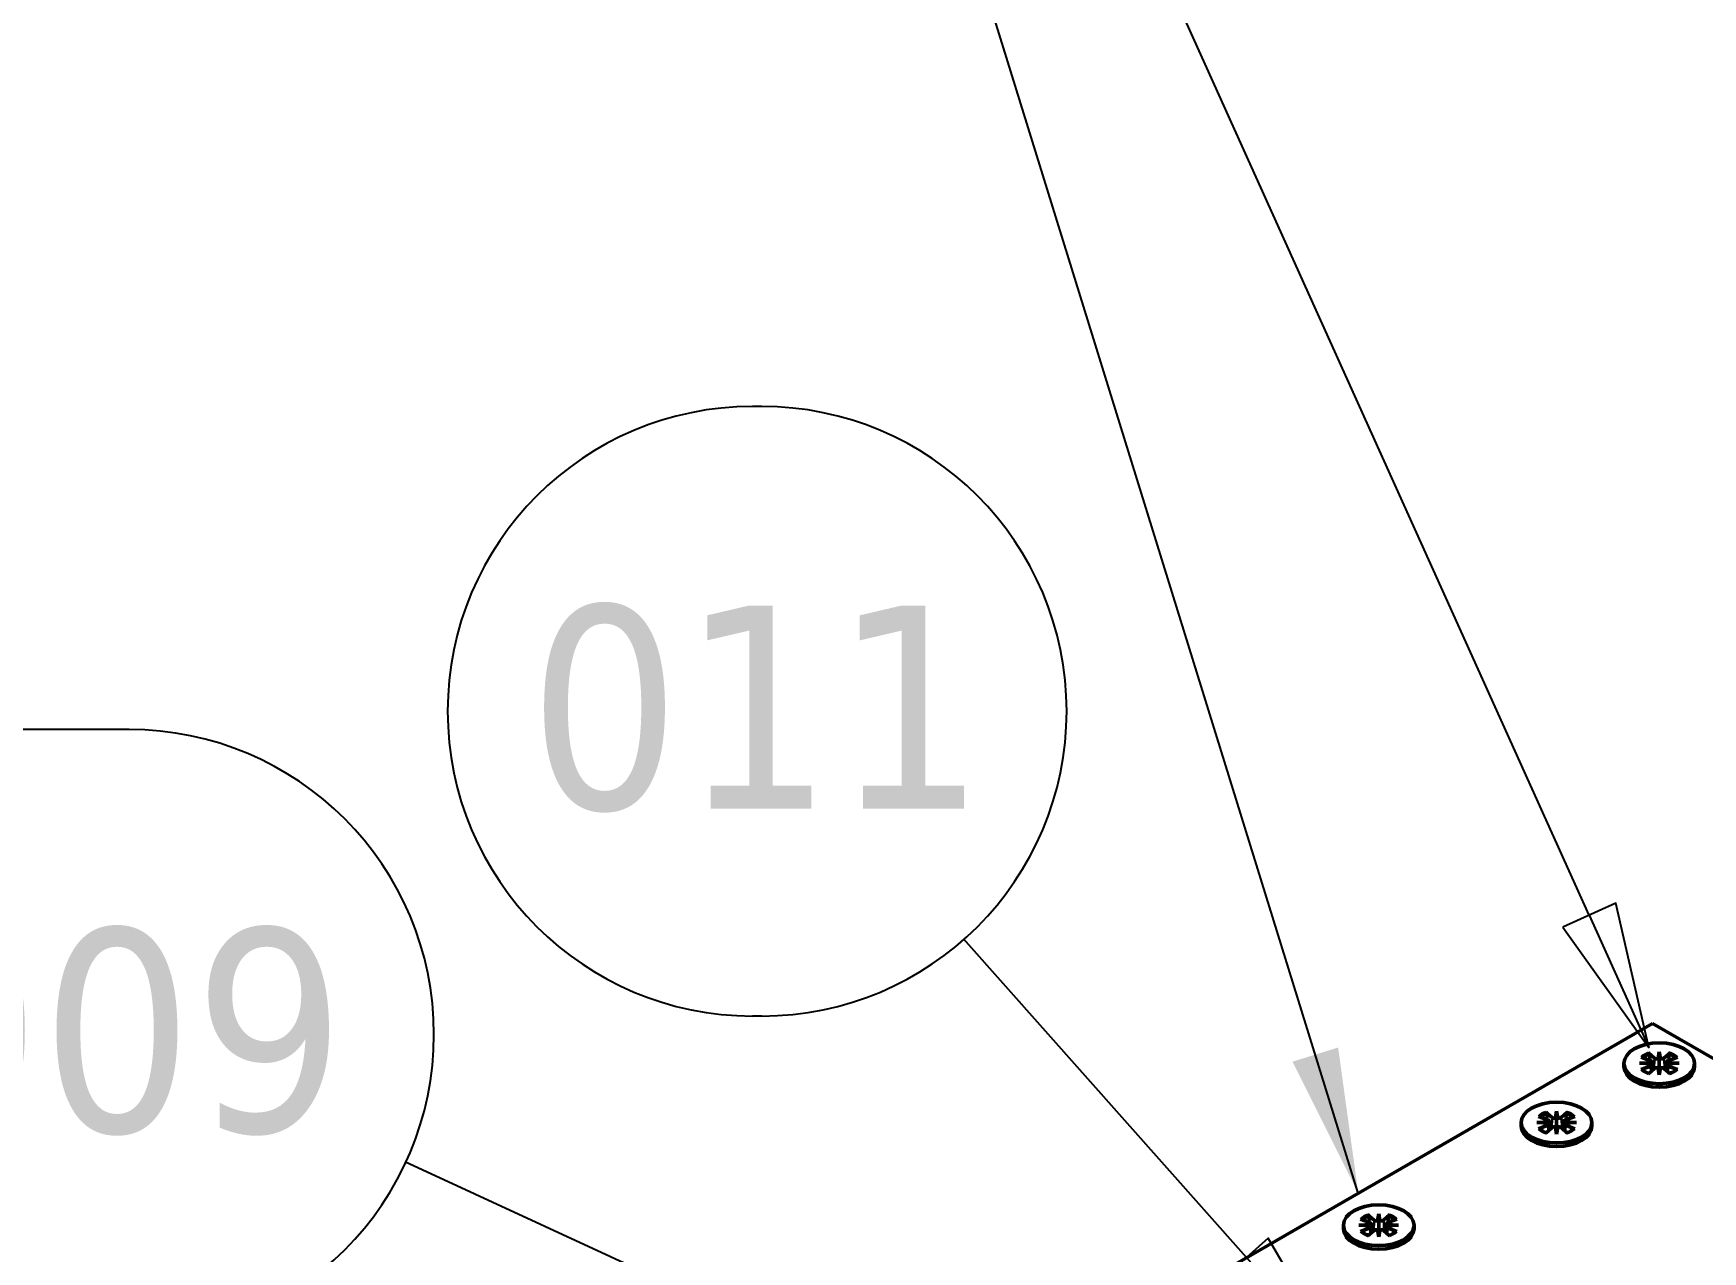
# Model space of a CAD drawing. Header units: millimetres. Extents: x -1492 to 2520, y -1551 to 1782.
# Drawn here: x 1373.2 to 1545.7, y 1365.4 to 1491.3 of the extents above; entities that cross this region are included whole.
import ezdxf

# ---------------------------------------------------------------- set-up
doc = ezdxf.new("R2010")
doc.units = ezdxf.units.MM
doc.header["$LTSCALE"] = 6
for name, color, linetype, lineweight in [('Symbol (ISO)', 7, 'Continuous', 25), ('Visible (ISO)', 7, 'Continuous', 50), ('Visible Narrow (ISO)', 7, 'Continuous', 35)]:
    doc.layers.add(name, color=color, linetype=linetype, lineweight=lineweight)
doc.styles.add('Note Text (ISO)', font='tahoma.ttf')
doc.dimstyles.new('Default - Method 1b (ISO)$7', dxfattribs={"dimscale": 6, "dimtxt": 3.5, "dimasz": 2.5, "dimexe": 3.175, "dimexo": 0, "dimgap": 0.762, "dimtad": 1, "dimtoh": 1, "dimrnd": 1e-08, "dimtxsty": 'Note Text (ISO)', "dimcen": 0.09, "dimdle": 10, "dimclrd": 256, "dimclre": 256, "dimclrt": 256, "dimazin": 2, "dimtfac": 1, "dimtmove": 0, "dimatfit": 3, "dimfxl": 1, "dimtolj": 1, "dimlwd": -1, "dimlwe": -1, "dimarcsym": 0})

# ---------------------------------------------------------------- blocks, each defined once
blk = doc.blocks.new('Balloon1')
at = {"layer": 'Symbol (ISO)'}
for p, q in [((241.417, 242.131), (241.257, 242.131)), ((249.762, 227.471), (244.893, 232.961)), ((241.417, 231.631), (241.257, 231.631)), ((250.136, 227.803), (249.388, 227.139)), ((251.421, 225.601), (250.136, 227.803)), ((249.762, 227.471), (251.421, 225.601)), ((249.388, 227.139), (251.421, 225.601))]:
    blk.add_line(p, q, dxfattribs=at)
at = {"layer": 'Symbol (ISO)', "flags": 128}
blk.add_lwpolyline([(249.388, 227.139), (251.421, 225.601), (250.136, 227.803), (249.388, 227.139)], dxfattribs=at)
at = {"layer": 'Symbol (ISO)'}
for centre, start, end in [((241.257, 236.881), 90, 270), ((241.417, 236.881), 270, 90)]:
    blk.add_arc(centre, 5.25, start, end, dxfattribs=at)
blk.add_solid([(249.388, 227.139), (251.421, 225.601), (250.136, 227.803), (249.388, 227.139)], dxfattribs=at)
at = {"layer": 'Symbol (ISO)', "insert": (241.337, 236.918), "char_height": 3.5, "attachment_point": 5, "style": 'Note Text (ISO)'}
blk.add_mtext('011', dxfattribs=at)
blk = doc.blocks.new('Balloon2')
at = {"layer": 'Symbol (ISO)'}
for p, q in [((254.201, 260.472), (254.041, 260.472)), ((271.037, 237.721), (257.828, 251.452)), ((254.201, 249.972), (254.041, 249.972)), ((271.397, 238.067), (270.677, 237.374)), ((272.77, 235.919), (271.397, 238.067)), ((271.037, 237.721), (272.77, 235.919)), ((270.677, 237.374), (272.77, 235.919))]:
    blk.add_line(p, q, dxfattribs=at)
at = {"layer": 'Symbol (ISO)', "flags": 128}
blk.add_lwpolyline([(270.677, 237.374), (272.77, 235.919), (271.397, 238.067), (270.677, 237.374)], dxfattribs=at)
at = {"layer": 'Symbol (ISO)'}
for centre, start, end in [((254.041, 255.222), 90, 270), ((254.201, 255.222), 270, 90)]:
    blk.add_arc(centre, 5.25, start, end, dxfattribs=at)
blk.add_solid([(270.677, 237.374), (272.77, 235.919), (271.397, 238.067), (270.677, 237.374)], dxfattribs=at)
at = {"layer": 'Symbol (ISO)', "insert": (254.121, 255.259), "char_height": 3.5, "attachment_point": 5, "style": 'Note Text (ISO)'}
blk.add_mtext('015', dxfattribs=at)
blk = doc.blocks.new('Balloon3')
at = {"layer": 'Symbol (ISO)'}
for p, q in [((262.956, 277.862), (253.169, 277.862)), ((273.546, 239.424), (264.548, 267.624)), ((262.956, 267.362), (253.169, 267.362)), ((274.022, 239.576), (273.069, 239.272)), ((274.306, 237.043), (274.022, 239.576)), ((273.069, 239.272), (274.306, 237.043)), ((273.546, 239.424), (274.306, 237.043))]:
    blk.add_line(p, q, dxfattribs=at)
at = {"layer": 'Symbol (ISO)', "flags": 128}
blk.add_lwpolyline([(273.069, 239.272), (274.306, 237.043), (274.022, 239.576), (273.069, 239.272)], dxfattribs=at)
at = {"layer": 'Symbol (ISO)'}
for centre, start, end in [((253.169, 272.612), 90, 270), ((262.956, 272.612), 270, 90)]:
    blk.add_arc(centre, 5.25, start, end, dxfattribs=at)
blk.add_solid([(273.069, 239.272), (274.306, 237.043), (274.022, 239.576), (273.069, 239.272)], dxfattribs=at)
at = {"layer": 'Symbol (ISO)', "insert": (258.063, 272.649), "char_height": 3.5, "attachment_point": 5, "style": 'Note Text (ISO)'}
blk.add_mtext('10-1033', dxfattribs=at)
blk = doc.blocks.new('Balloon5')
at = {"layer": 'Symbol (ISO)'}
for p, q in [((230.522, 236.565), (220.736, 236.565)), ((249.289, 222.644), (235.27, 229.122))]:
    blk.add_line(p, q, dxfattribs=at)
blk.add_arc((230.522, 231.315), 5.25, 270, 90, dxfattribs=at)
at = {"layer": 'Symbol (ISO)', "insert": (225.629, 231.352), "char_height": 3.5, "attachment_point": 5, "style": 'Note Text (ISO)'}
blk.add_mtext('10-1009', dxfattribs=at)
blk = doc.blocks.new('Balloon28')
at = {"layer": 'Symbol (ISO)'}
for p, q in [((255.665, 233.369), (238.394, 271.651)), ((256.121, 233.575), (255.21, 233.164)), ((256.693, 231.09), (256.121, 233.575)), ((255.21, 233.164), (256.693, 231.09)), ((255.665, 233.369), (256.693, 231.09))]:
    blk.add_line(p, q, dxfattribs=at)
at = {"layer": 'Symbol (ISO)', "flags": 128}
blk.add_lwpolyline([(255.21, 233.164), (256.693, 231.09), (256.121, 233.575), (255.21, 233.164)], dxfattribs=at)
at = {"layer": 'Symbol (ISO)'}
blk.add_solid([(255.21, 233.164), (256.693, 231.09), (256.121, 233.575), (255.21, 233.164)], dxfattribs=at)

msp = doc.modelspace()

# ---------------------------------------------------------------- linework, layer by layer
at = {"layer": 'Visible (ISO)'}
for p, q in [((1493.85, 1362.07), (1540.52, 1389.02)), ((1540.52, 1389.02), (1603.81, 1352.48)), ((1537.58, 1384.9), (1537.58, 1384.53)), ((1539.18, 1384.9), (1540.4, 1384.96)), ((1540.4, 1384.83), (1539.18, 1384.9)), ((1539.36, 1385.54), (1540.32, 1385.17)), ((1540.12, 1385.98), (1540.75, 1385.42)), ((1540.44, 1385.06), (1540.54, 1384.18)), ((1541.11, 1385.37), (1541.23, 1386.08)), ((1541.23, 1386.08), (1541.35, 1385.37)), ((1541.23, 1386.08), (1541.23, 1385.3)), ((1541.23, 1385.3), (1541.23, 1384.19)), ((1542.34, 1385.98), (1541.71, 1385.42)), ((1542.02, 1385.06), (1541.93, 1384.18)), ((1542.06, 1384.96), (1543.28, 1384.9)), ((1543.28, 1384.9), (1542.06, 1384.83)), ((1543.1, 1385.54), (1542.14, 1385.17)), ((1544.88, 1384.9), (1544.88, 1384.53)), ((1539.36, 1384.26), (1540.32, 1384.62)), ((1540.12, 1383.81), (1540.75, 1384.37)), ((1540.44, 1384.75), (1540.51, 1384.15)), ((1541.23, 1383.71), (1541.11, 1384.42)), ((1541.35, 1384.42), (1541.23, 1383.71)), ((1541.23, 1383.71), (1541.23, 1384.19)), ((1542.34, 1383.81), (1541.71, 1384.37)), ((1541.93, 1384.2), (1541.92, 1384.19)), ((1542.02, 1384.75), (1541.95, 1384.15)), ((1543.1, 1384.26), (1542.14, 1384.62)), ((1529.52, 1379.85), (1530.15, 1379.3)), ((1530.51, 1379.25), (1530.62, 1379.96)), ((1530.62, 1379.96), (1530.74, 1379.25)), ((1530.62, 1379.96), (1530.62, 1379.17)), ((1531.73, 1379.85), (1531.1, 1379.3)), ((1526.97, 1378.77), (1526.97, 1378.4)), ((1528.57, 1378.77), (1529.79, 1378.84)), ((1529.79, 1378.7), (1528.57, 1378.77)), ((1528.75, 1379.41), (1529.72, 1379.05)), ((1528.75, 1378.13), (1529.72, 1378.5)), ((1529.52, 1377.69), (1530.15, 1378.25)), ((1529.84, 1378.93), (1529.93, 1378.06)), ((1529.84, 1378.63), (1529.9, 1378.03)), ((1530.62, 1377.59), (1530.51, 1378.29)), ((1530.62, 1379.17), (1530.62, 1378.07)), ((1530.74, 1378.29), (1530.62, 1377.59)), ((1530.62, 1377.59), (1530.62, 1378.07)), ((1531.73, 1377.69), (1531.1, 1378.25)), ((1531.32, 1378.07), (1531.31, 1378.06)), ((1531.41, 1378.93), (1531.32, 1378.06)), ((1531.41, 1378.63), (1531.35, 1378.03)), ((1531.45, 1378.84), (1532.67, 1378.77)), ((1532.67, 1378.77), (1531.45, 1378.7)), ((1532.5, 1379.41), (1531.53, 1379.05)), ((1532.5, 1378.13), (1531.53, 1378.5)), ((1534.27, 1378.77), (1534.27, 1378.4)), ((1508.59, 1368.16), (1508.59, 1367.79)), ((1510.19, 1368.16), (1511.41, 1368.23)), ((1511.41, 1368.09), (1510.19, 1368.16)), ((1510.37, 1368.8), (1511.33, 1368.43)), ((1510.37, 1367.52), (1511.33, 1367.88)), ((1511.13, 1369.24), (1511.76, 1368.68)), ((1511.45, 1368.32), (1511.54, 1367.44)), ((1511.45, 1368.02), (1511.52, 1367.42)), ((1512.12, 1368.64), (1512.24, 1369.34)), ((1512.24, 1366.97), (1512.12, 1367.68)), ((1512.24, 1369.34), (1512.36, 1368.64)), ((1512.24, 1369.34), (1512.24, 1368.56)), ((1512.24, 1368.56), (1512.24, 1367.46)), ((1512.36, 1367.68), (1512.24, 1366.97)), ((1513.35, 1369.24), (1512.72, 1368.68)), ((1513.03, 1368.32), (1512.93, 1367.44)), ((1513.03, 1368.02), (1512.96, 1367.42)), ((1513.07, 1368.23), (1514.29, 1368.16)), ((1514.29, 1368.16), (1513.07, 1368.09)), ((1514.11, 1368.8), (1513.15, 1368.43)), ((1514.11, 1367.52), (1513.15, 1367.88)), ((1515.89, 1368.16), (1515.89, 1367.79)), ((1511.13, 1367.08), (1511.76, 1367.63)), ((1512.24, 1366.97), (1512.24, 1367.46)), ((1513.35, 1367.08), (1512.72, 1367.63)), ((1512.94, 1367.46), (1512.93, 1367.45))]:
    msp.add_line(p, q, dxfattribs=at)
for centre in [(1541.23, 1384.9), (1530.62, 1378.77), (1512.24, 1368.16)]:
    msp.add_ellipse(centre, major_axis=(3.65, 0), ratio=0.57735, dxfattribs=at)
for centre, major_axis, ratio, start_param, end_param in [((1541.23, 1384.53), (1.75, 0), 0.57735, 2.116938, 2.310464), ((1540.18, 1385.05), (0.26, 0), 0.57735, 5.708993, 7.276863), ((1540.19, 1385.2), (-0.022, 0.48), 0.494826, 3.80203, 4.171038), ((1540.97, 1385.5), (0.26, 0), 0.57735, 3.718711, 5.286581), ((1541.01, 1385.68), (0.228, -0.377), 0.211826, 5.500166, 6.238981), ((1541.45, 1385.68), (0.228, 0.377), 0.211826, 3.185797, 3.924612), ((1541.49, 1385.5), (0.26, 0), 0.57735, 4.138197, 5.706067), ((1542.28, 1385.05), (-0.26, 0), 0.57735, 5.289508, 6.857378), ((1542.28, 1385.2), (-0.022, -0.48), 0.494826, 5.25374, 5.622748), ((1541.23, 1384.53), (1.75, 0), 0.57735, 0.831129, 1.024655), ((1541.23, 1384.53), (3.65, 0), 0.57735, 3.141593, 6.283185), ((1540.18, 1384.75), (0.26, 0), 0.57735, 5.289508, 6.857378), ((1540.97, 1384.29), (-0.26, 0), 0.57735, 4.138197, 5.706067), ((1541.01, 1384.47), (-0.236, 0.354), 0.140064, 3.730176, 4.468991), ((1541.45, 1384.47), (-0.236, -0.354), 0.140064, 4.955786, 5.694601), ((1541.49, 1384.29), (-0.26, 0), 0.57735, 3.718711, 5.286581), ((1542.28, 1384.75), (-0.26, 0), 0.57735, 5.708993, 7.276863), ((1530.62, 1378.4), (3.65, 0), 0.57735, 3.141593, 6.283185), ((1530.62, 1378.4), (1.75, 0), 0.57735, 2.116938, 2.310464), ((1529.58, 1378.92), (0.26, 0), 0.57735, 5.708993, 7.276863), ((1529.58, 1378.62), (0.26, 0), 0.57735, 5.289508, 6.857378), ((1529.58, 1379.08), (-0.022, 0.48), 0.494826, 3.80203, 4.171038), ((1530.36, 1379.38), (0.26, 0), 0.57735, 3.718711, 5.286581), ((1530.36, 1378.17), (-0.26, 0), 0.57735, 4.138197, 5.706067), ((1530.4, 1379.55), (0.228, -0.377), 0.211826, 5.500166, 6.238981), ((1530.4, 1378.35), (-0.236, 0.354), 0.140064, 3.730176, 4.468991), ((1530.85, 1379.55), (0.228, 0.377), 0.211826, 3.185797, 3.924612), ((1530.85, 1378.35), (-0.236, -0.354), 0.140064, 4.955786, 5.694601), ((1530.88, 1379.38), (0.26, 0), 0.57735, 4.138197, 5.706067), ((1530.88, 1378.17), (-0.26, 0), 0.57735, 3.718711, 5.286581), ((1531.67, 1378.92), (-0.26, 0), 0.57735, 5.289508, 6.857378), ((1531.67, 1378.62), (-0.26, 0), 0.57735, 5.708993, 7.276863), ((1531.67, 1379.08), (-0.022, -0.48), 0.494826, 5.25374, 5.622748), ((1530.62, 1378.4), (1.75, 0), 0.57735, 0.831129, 1.024655), ((1512.24, 1367.79), (3.65, 0), 0.57735, 3.141593, 6.283185), ((1512.24, 1367.79), (1.75, 0), 0.57735, 2.116938, 2.310464), ((1511.19, 1368.31), (0.26, 0), 0.57735, 5.708993, 7.276863), ((1511.19, 1368.01), (0.26, 0), 0.57735, 5.289508, 6.857378), ((1511.19, 1368.46), (-0.022, 0.48), 0.494826, 3.80203, 4.171038), ((1511.98, 1368.76), (0.26, 0), 0.57735, 3.718711, 5.286581), ((1511.98, 1367.55), (-0.26, 0), 0.57735, 4.138197, 5.706067), ((1512.02, 1368.94), (0.228, -0.377), 0.211826, 5.500166, 6.238981), ((1512.02, 1367.73), (-0.236, 0.354), 0.140064, 3.730176, 4.468991), ((1512.46, 1368.94), (0.228, 0.377), 0.211826, 3.185797, 3.924612), ((1512.46, 1367.73), (-0.236, -0.354), 0.140064, 4.955786, 5.694601), ((1512.5, 1368.76), (0.26, 0), 0.57735, 4.138197, 5.706067), ((1512.5, 1367.55), (-0.26, 0), 0.57735, 3.718711, 5.286581), ((1513.29, 1368.31), (-0.26, 0), 0.57735, 5.289508, 6.857378), ((1513.29, 1368.01), (-0.26, 0), 0.57735, 5.708993, 7.276863), ((1513.28, 1368.46), (-0.022, -0.48), 0.494826, 5.25374, 5.622748), ((1512.24, 1367.79), (1.75, 0), 0.57735, 0.831129, 1.024655)]:
    msp.add_ellipse(centre, major_axis=major_axis, ratio=ratio, start_param=start_param, end_param=end_param, dxfattribs=at)
for points, knots in [([(1540.12, 1385.98), (1540.14, 1385.97), (1540.15, 1385.95), (1540.18, 1385.91), (1540.19, 1385.88), (1540.2, 1385.84), (1540.21, 1385.81), (1540.21, 1385.79)], [0.03061008, 0.03061008, 0.03061008, 0.03061008, 0.03823499, 0.03823499, 0.0458563, 0.0458563, 0.05210472, 0.05210472, 0.05210472, 0.05210472]), ([(1542.25, 1385.79), (1542.25, 1385.81), (1542.26, 1385.84), (1542.27, 1385.88), (1542.29, 1385.91), (1542.31, 1385.95), (1542.33, 1385.97), (1542.34, 1385.98)], [0.07019749, 0.07019749, 0.07019749, 0.07019749, 0.07644591, 0.07644591, 0.08406722, 0.08406722, 0.09169213, 0.09169213, 0.09169213, 0.09169213]), ([(1539.36, 1384.26), (1539.38, 1384.26), (1539.4, 1384.27), (1539.44, 1384.27), (1539.47, 1384.26), (1539.49, 1384.25), (1539.49, 1384.24), (1539.5, 1384.23)], [0.03061008, 0.03061008, 0.03061008, 0.03061008, 0.03823499, 0.03823499, 0.0458563, 0.0458563, 0.04902162, 0.04902162, 0.04902162, 0.04902162]), ([(1540.16, 1383.85), (1540.11, 1383.87), (1540.07, 1383.88), (1539.97, 1383.93), (1539.92, 1383.95), (1539.82, 1384), (1539.77, 1384.03), (1539.68, 1384.09), (1539.64, 1384.11), (1539.57, 1384.17), (1539.53, 1384.2), (1539.5, 1384.23)], [2.9054567, 2.9054567, 2.9054567, 2.9054567, 2.9902069, 2.9902069, 3.0908314, 3.0908314, 3.1914559, 3.1914559, 3.2920804, 3.2920804, 3.392705, 3.392705, 3.392705, 3.392705]), ([(1542.96, 1384.23), (1542.93, 1384.2), (1542.89, 1384.17), (1542.82, 1384.11), (1542.78, 1384.09), (1542.69, 1384.03), (1542.64, 1384), (1542.55, 1383.95), (1542.49, 1383.93), (1542.39, 1383.88), (1542.35, 1383.87), (1542.3, 1383.85)], [1.319684, 1.319684, 1.319684, 1.319684, 1.4203085, 1.4203085, 1.520933, 1.520933, 1.6215575, 1.6215575, 1.722182, 1.722182, 1.8069323, 1.8069323, 1.8069323, 1.8069323]), ([(1542.96, 1384.23), (1542.97, 1384.24), (1542.97, 1384.25), (1543, 1384.26), (1543.02, 1384.27), (1543.06, 1384.27), (1543.08, 1384.26), (1543.1, 1384.26)], [0.0732806, 0.0732806, 0.0732806, 0.0732806, 0.07644591, 0.07644591, 0.08406722, 0.08406722, 0.09169213, 0.09169213, 0.09169213, 0.09169213]), ([(1529.52, 1379.85), (1529.53, 1379.84), (1529.55, 1379.82), (1529.57, 1379.78), (1529.58, 1379.76), (1529.6, 1379.71), (1529.6, 1379.69), (1529.61, 1379.67)], [0.03061008, 0.03061008, 0.03061008, 0.03061008, 0.03823499, 0.03823499, 0.0458563, 0.0458563, 0.05210472, 0.05210472, 0.05210472, 0.05210472]), ([(1531.64, 1379.67), (1531.64, 1379.69), (1531.65, 1379.71), (1531.67, 1379.76), (1531.68, 1379.78), (1531.7, 1379.82), (1531.72, 1379.84), (1531.73, 1379.85)], [0.07019749, 0.07019749, 0.07019749, 0.07019749, 0.07644591, 0.07644591, 0.08406722, 0.08406722, 0.09169213, 0.09169213, 0.09169213, 0.09169213]), ([(1528.75, 1378.13), (1528.77, 1378.14), (1528.8, 1378.14), (1528.84, 1378.14), (1528.86, 1378.14), (1528.88, 1378.12), (1528.89, 1378.12), (1528.89, 1378.11)], [0.03061008, 0.03061008, 0.03061008, 0.03061008, 0.03823499, 0.03823499, 0.0458563, 0.0458563, 0.04902162, 0.04902162, 0.04902162, 0.04902162]), ([(1529.56, 1377.73), (1529.51, 1377.74), (1529.46, 1377.76), (1529.36, 1377.8), (1529.31, 1377.83), (1529.21, 1377.88), (1529.16, 1377.91), (1529.08, 1377.96), (1529.04, 1377.99), (1528.96, 1378.05), (1528.93, 1378.08), (1528.89, 1378.11)], [2.9054567, 2.9054567, 2.9054567, 2.9054567, 2.9902069, 2.9902069, 3.0908314, 3.0908314, 3.1914559, 3.1914559, 3.2920804, 3.2920804, 3.392705, 3.392705, 3.392705, 3.392705]), ([(1532.35, 1378.11), (1532.32, 1378.08), (1532.29, 1378.05), (1532.21, 1377.99), (1532.17, 1377.96), (1532.08, 1377.91), (1532.04, 1377.88), (1531.94, 1377.83), (1531.89, 1377.8), (1531.79, 1377.76), (1531.74, 1377.74), (1531.69, 1377.73)], [1.319684, 1.319684, 1.319684, 1.319684, 1.4203085, 1.4203085, 1.520933, 1.520933, 1.6215575, 1.6215575, 1.722182, 1.722182, 1.8069323, 1.8069323, 1.8069323, 1.8069323]), ([(1532.35, 1378.11), (1532.36, 1378.12), (1532.37, 1378.12), (1532.39, 1378.14), (1532.41, 1378.14), (1532.45, 1378.14), (1532.48, 1378.14), (1532.5, 1378.13)], [0.0732806, 0.0732806, 0.0732806, 0.0732806, 0.07644591, 0.07644591, 0.08406722, 0.08406722, 0.09169213, 0.09169213, 0.09169213, 0.09169213]), ([(1511.13, 1369.24), (1511.14, 1369.23), (1511.16, 1369.21), (1511.18, 1369.17), (1511.2, 1369.14), (1511.21, 1369.1), (1511.22, 1369.08), (1511.22, 1369.05)], [0.03061008, 0.03061008, 0.03061008, 0.03061008, 0.03823499, 0.03823499, 0.0458563, 0.0458563, 0.05210472, 0.05210472, 0.05210472, 0.05210472]), ([(1513.26, 1369.05), (1513.26, 1369.08), (1513.27, 1369.1), (1513.28, 1369.14), (1513.29, 1369.17), (1513.32, 1369.21), (1513.33, 1369.23), (1513.35, 1369.24)], [0.07019749, 0.07019749, 0.07019749, 0.07019749, 0.07644591, 0.07644591, 0.08406722, 0.08406722, 0.09169213, 0.09169213, 0.09169213, 0.09169213]), ([(1510.37, 1367.52), (1510.39, 1367.53), (1510.41, 1367.53), (1510.45, 1367.53), (1510.47, 1367.52), (1510.5, 1367.51), (1510.5, 1367.5), (1510.51, 1367.5)], [0.03061008, 0.03061008, 0.03061008, 0.03061008, 0.03823499, 0.03823499, 0.0458563, 0.0458563, 0.04902162, 0.04902162, 0.04902162, 0.04902162]), ([(1511.17, 1367.11), (1511.12, 1367.13), (1511.08, 1367.15), (1510.98, 1367.19), (1510.92, 1367.21), (1510.83, 1367.26), (1510.78, 1367.29), (1510.69, 1367.35), (1510.65, 1367.38), (1510.58, 1367.44), (1510.54, 1367.47), (1510.51, 1367.5)], [2.9054567, 2.9054567, 2.9054567, 2.9054567, 2.9902069, 2.9902069, 3.0908314, 3.0908314, 3.1914559, 3.1914559, 3.2920804, 3.2920804, 3.392705, 3.392705, 3.392705, 3.392705]), ([(1513.97, 1367.5), (1513.94, 1367.47), (1513.9, 1367.44), (1513.83, 1367.38), (1513.79, 1367.35), (1513.7, 1367.29), (1513.65, 1367.26), (1513.55, 1367.21), (1513.5, 1367.19), (1513.4, 1367.15), (1513.36, 1367.13), (1513.31, 1367.11)], [1.319684, 1.319684, 1.319684, 1.319684, 1.4203085, 1.4203085, 1.520933, 1.520933, 1.6215575, 1.6215575, 1.722182, 1.722182, 1.8069323, 1.8069323, 1.8069323, 1.8069323]), ([(1513.97, 1367.5), (1513.98, 1367.5), (1513.98, 1367.51), (1514, 1367.52), (1514.03, 1367.53), (1514.07, 1367.53), (1514.09, 1367.53), (1514.11, 1367.52)], [0.0732806, 0.0732806, 0.0732806, 0.0732806, 0.07644591, 0.07644591, 0.08406722, 0.08406722, 0.09169213, 0.09169213, 0.09169213, 0.09169213])]:
    msp.add_open_spline(points, degree=3, knots=knots, dxfattribs=at)
for points, weights in [([(1540.28, 1385.43), (1540.25, 1385.6), (1540.21, 1385.79)], [1.00963225371, 1.00721437006, 1.00292654222]), ([(1540.33, 1385.17), (1540.32, 1385.22), (1540.31, 1385.26)], [1.01224163851, 1.01196306984, 1.0115344029]), ([(1542.15, 1385.26), (1542.14, 1385.22), (1542.13, 1385.17)], [1.01153440287, 1.01196306983, 1.01224163851]), ([(1542.25, 1385.79), (1542.21, 1385.6), (1542.18, 1385.43)], [1.00292654222, 1.00721437006, 1.00963225371]), ([(1540.54, 1384.19), (1540.54, 1384.19), (1540.53, 1384.2)], [1.07590937215, 1.07009535136, 1.06427568713]), ([(1529.67, 1379.3), (1529.64, 1379.48), (1529.61, 1379.67)], [1.00963225371, 1.00721437006, 1.00292654222]), ([(1529.72, 1379.05), (1529.71, 1379.09), (1529.7, 1379.14)], [1.01224163851, 1.01196306984, 1.0115344029]), ([(1529.93, 1378.06), (1529.93, 1378.07), (1529.93, 1378.07)], [1.07590937215, 1.07009535136, 1.06427568713]), ([(1531.54, 1379.14), (1531.54, 1379.09), (1531.53, 1379.05)], [1.01153440287, 1.01196306983, 1.01224163851]), ([(1531.64, 1379.67), (1531.61, 1379.48), (1531.57, 1379.3)], [1.00292654222, 1.00721437006, 1.00963225371]), ([(1511.29, 1368.69), (1511.26, 1368.86), (1511.22, 1369.05)], [1.00963225371, 1.00721437006, 1.00292654222]), ([(1511.34, 1368.43), (1511.33, 1368.48), (1511.32, 1368.53)], [1.01224163851, 1.01196306984, 1.0115344029]), ([(1513.16, 1368.53), (1513.15, 1368.48), (1513.14, 1368.43)], [1.01153440287, 1.01196306983, 1.01224163851]), ([(1513.26, 1369.05), (1513.22, 1368.86), (1513.19, 1368.69)], [1.00292654222, 1.00721437006, 1.00963225371]), ([(1511.55, 1367.45), (1511.55, 1367.45), (1511.54, 1367.46)], [1.07590937215, 1.07009535136, 1.06427568713])]:
    msp.add_rational_spline(points, weights, degree=2, dxfattribs=at)
at = {"layer": 'Visible Narrow (ISO)'}
for p, q in [((1540.75, 1385.42), (1540.65, 1384.28)), ((1541.71, 1385.42), (1541.81, 1384.28)), ((1540.32, 1384.62), (1540.36, 1384.02)), ((1542.14, 1384.62), (1542.1, 1384.02)), ((1529.72, 1378.5), (1529.75, 1377.9)), ((1530.15, 1379.3), (1530.05, 1378.16)), ((1531.1, 1379.3), (1531.2, 1378.16)), ((1531.53, 1378.5), (1531.5, 1377.9)), ((1511.33, 1367.88), (1511.37, 1367.28)), ((1511.76, 1368.68), (1511.66, 1367.55)), ((1512.72, 1368.68), (1512.82, 1367.55)), ((1513.15, 1367.88), (1513.11, 1367.28))]:
    msp.add_line(p, q, dxfattribs=at)
for centre, major_axis, start_param, end_param in [((1541.23, 1384.9), (-2.18, 0), 5.246522, 5.749052), ((1541.23, 1384.8), (1.99, 0), 2.105963, 2.543583), ((1541.23, 1384.8), (1.99, 0), 0.59801, 1.035629), ((1541.23, 1384.9), (-2.18, 0), 3.675726, 4.178256), ((1541.23, 1384.9), (2.18, 0), 3.675726, 4.178256), ((1541.23, 1384.9), (2.18, 0), 5.246522, 5.749052), ((1530.62, 1378.77), (-2.18, 0), 5.246522, 5.749052), ((1530.62, 1378.77), (-2.18, 0), 3.675726, 4.178256), ((1530.62, 1378.77), (2.18, 0), 3.675726, 4.178256), ((1530.62, 1378.68), (1.99, 0), 2.105963, 2.543583), ((1530.62, 1378.68), (1.99, 0), 0.59801, 1.035629), ((1530.62, 1378.77), (2.18, 0), 5.246522, 5.749052), ((1512.24, 1368.16), (-2.18, 0), 5.246522, 5.749052), ((1512.24, 1368.06), (1.99, 0), 2.105963, 2.543583), ((1512.24, 1368.06), (1.99, 0), 0.59801, 1.035629), ((1512.24, 1368.16), (-2.18, 0), 3.675726, 4.178256), ((1512.24, 1368.16), (2.18, 0), 3.675726, 4.178256), ((1512.24, 1368.16), (2.18, 0), 5.246522, 5.749052)]:
    msp.add_ellipse(centre, major_axis=major_axis, ratio=0.57735, start_param=start_param, end_param=end_param, dxfattribs=at)

# ---------------------------------------------------------------- block references
at = {"layer": 'Symbol (ISO)', "xscale": 6, "yscale": 6, "zscale": 6}
for name in ['Balloon28', 'Balloon3', 'Balloon2', 'Balloon1', 'Balloon5']:
    msp.add_blockref(name, (0, 0), dxfattribs=at)

# ---------------------------------------------------------------- leaders
at = {"layer": 'Symbol (ISO)', "annotation_type": 0, "has_hookline": 1, "hookline_direction": 1, "text_width": 271.49}
msp.add_leader([(1510.13, 1371.47), (1443.25, 1587.5), (1428.25, 1587.5)], dimstyle='Default - Method 1b (ISO)$7', override={"dimtad": 0}, dxfattribs=at)

doc.saveas('drawing.dxf')
